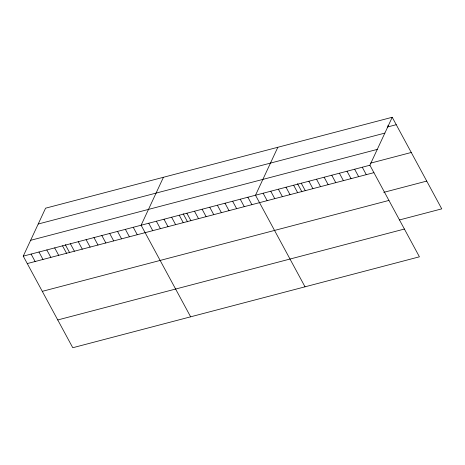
<?xml version="1.0" encoding="UTF-8"?>
<svg xmlns="http://www.w3.org/2000/svg" width="465" height="465" viewBox="0 0 465 465"><rect width="100%" height="100%" fill="white"/><g stroke="black" fill="none" stroke-linecap="round" stroke-linejoin="round"><path stroke-width="0.7" d="M392.228 117.273L369.896 165.226L419.418 256.814L72.773 347.727L23.25 256.139L45.582 208.186L392.228 117.273L441.75 208.861L399.458 219.951M163.442 177.275L141.11 225.229L190.633 316.816M277.838 147.271L255.506 195.23L305.023 286.818M387.235 127.067L396.25 124.701M38.211 224.014L384.857 133.095M30.62 240.318L377.266 149.399M370.361 163.203L411.263 152.474M23.25 256.139L369.896 165.226M27.266 263.574L373.918 172.655M383.747 192.359L426.736 181.088M42.286 291.346L388.932 200.427M57.753 319.955L404.405 229.042M387.95 125.463L388.618 126.701M362.27 167.226L366.286 174.654M354.644 169.225L358.66 176.659M347.018 171.225L351.034 178.659M339.392 173.224L343.408 180.658M331.766 175.224L335.782 182.658M324.14 177.223L328.156 184.657M316.514 179.228L320.53 186.657M308.888 181.228L312.904 188.656M301.262 183.227L305.278 190.656M297.542 183.721L301.913 191.807M293.636 185.227L297.652 192.655M286.01 187.226L290.026 194.661M278.384 189.226L282.4 196.66M270.758 191.225L274.774 198.66M263.132 193.225L267.148 200.659M247.88 197.23L251.896 204.658M240.254 199.229L244.27 206.658M232.622 201.229L236.644 208.657M224.996 203.228L229.018 210.662M217.37 205.228L221.392 212.662M209.744 207.227L213.766 214.661M202.118 209.227L206.14 216.661M194.492 211.226L198.514 218.66M186.866 213.232L190.888 220.66M183.146 213.726L187.523 221.811M179.24 215.231L183.256 222.659M171.614 217.231L175.631 224.659M163.988 219.23L168.005 226.658M156.362 221.23L160.379 228.664M148.736 223.229L152.753 230.663M133.252 227.292L137.268 234.72M125.393 229.35L129.415 236.784M117.54 231.413L121.557 238.841M109.682 233.471L113.698 240.905M101.823 235.534L105.84 242.963M93.965 237.592L97.987 245.026M86.106 239.655L90.129 247.089M78.254 241.713L82.27 249.147M70.395 243.776L74.412 251.21M65.286 244.637L69.663 252.722M62.537 245.84L66.553 253.268M54.678 247.897L58.7 255.332M46.82 249.961L50.842 257.389M38.967 252.018L42.983 259.453M31.109 254.082L35.125 261.51"/></g></svg>
